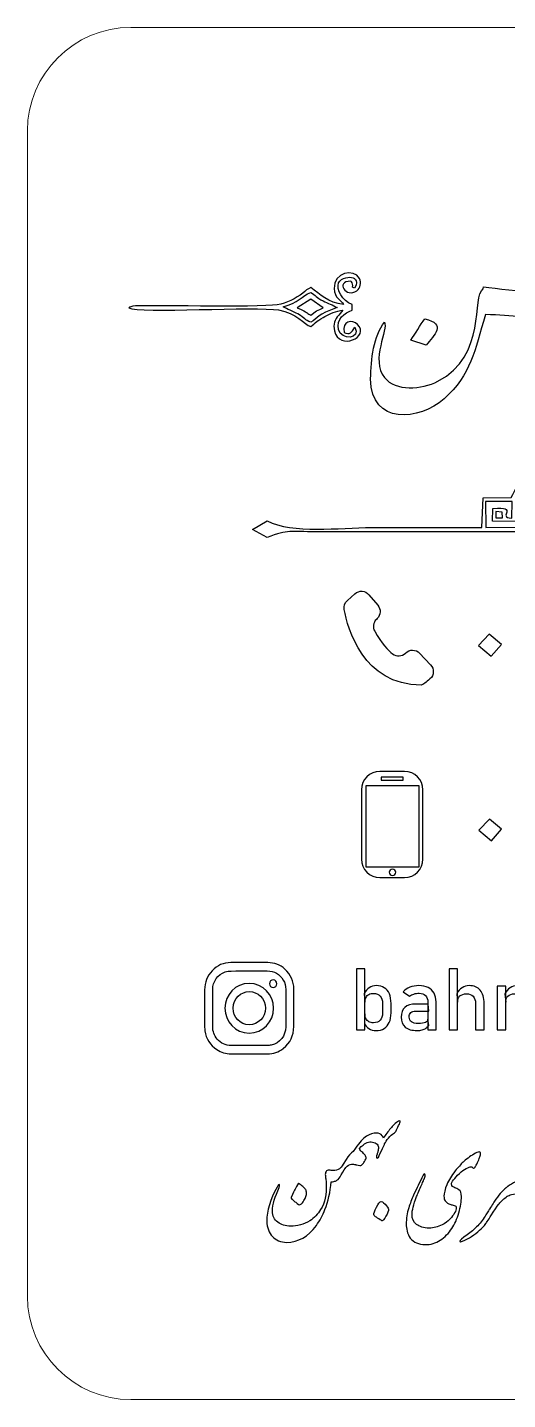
# Model space of a CAD drawing. Header units: millimetres. Extents: x -324 to 397, y -93 to 254.
# Drawn here: x 293.97 to 307.9, y 44.48 to 84.28 of the extents above; entities that cross this region are included whole.
import ezdxf

# ---------------------------------------------------------------- set-up
doc = ezdxf.new("R2010")
doc.units = ezdxf.units.MM
doc.header["$MEASUREMENT"] = 0
doc.layers.add('Layer 1', color=7, linetype='Continuous')

msp = doc.modelspace()

# ---------------------------------------------------------------- linework, layer by layer
at = {"layer": 'Layer 1', "color": 250, "lineweight": 18}
msp.add_open_spline([(296.9672, 84.2841), (296.9672, 84.2841), (330.7672, 84.2841), (330.7672, 84.2841), (332.4195, 84.2841), (333.7672, 82.9364), (333.7672, 81.2841), (333.7672, 81.2841), (333.7672, 47.4841), (333.7672, 47.4841), (333.7672, 45.8318), (332.4195, 44.4841), (330.7672, 44.4841), (330.7672, 44.4841), (296.9672, 44.4841), (296.9672, 44.4841), (295.3149, 44.4841), (293.9672, 45.8318), (293.9672, 47.4841), (293.9672, 47.4841), (293.9672, 81.2841), (293.9672, 81.2841), (293.9672, 82.9364), (295.3149, 84.2841), (296.9672, 84.2841)], degree=3, knots=[0, 0, 0, 0, 0.125, 0.125, 0.125, 0.25, 0.25, 0.25, 0.375, 0.375, 0.375, 0.5, 0.5, 0.5, 0.625, 0.625, 0.625, 0.75, 0.75, 0.75, 0.875, 0.875, 0.875, 1, 1, 1, 1], dxfattribs=at)
at = {"layer": 'Layer 1', "color": 250}
for points, knots in [([(308.644, 76.6163), (308.3002, 76.6163), (307.5763, 76.7157), (307.1975, 76.7572), (307.1975, 76.7572), (307.1914, 76.704), (307.1914, 76.704), (306.8535, 76.502), (307.3132, 74.7629), (305.876, 74.0207), (305.401, 73.7754), (304.652, 73.7296), (304.3248, 74.1284), (303.9098, 74.6344), (304.4522, 75.5448), (304.3243, 75.7316), (304.0205, 75.337), (303.9252, 74.6646), (303.9252, 74.0889), (303.9252, 72.7343), (305.3491, 72.8802), (306.058, 73.5128), (306.8476, 74.2172), (306.9323, 74.8937), (307.2574, 75.9528), (308.0558, 75.9617), (308.529, 75.7742), (309.4487, 75.9234), (310.7071, 76.1274), (311.8474, 76.6148), (312.8538, 77.3182), (313.1431, 77.5204), (313.2379, 77.6552), (313.4784, 77.8939), (313.8663, 78.279), (314.0051, 77.9691), (314.3637, 77.9758), (315.0641, 78.6086), (314.4401, 78.5309), (314.4066, 78.9287), (314.4664, 79.3041), (315.7319, 79.379), (315.8002, 79.3619), (315.8921, 79.4058), (315.9376, 79.441), (315.9933, 79.616), (316.0159, 79.7376), (316.0193, 79.8354), (315.9362, 79.9523), (315.8343, 80.0208), (315.445, 80.1076), (315.3013, 80.1418), (315.4232, 80.6064), (316.3331, 80.5718), (316.3281, 81.2121), (315.8094, 81.1295), (314.9161, 80.1635), (314.7267, 79.7666), (314.5873, 79.4745), (314.748, 79.5044), (314.4621, 79.2689), (314.2729, 79.1131), (314.2375, 79.0472), (314.1279, 78.8426), (314.0313, 78.6624), (313.418, 78.2713), (313.263, 78.1466), (312.0851, 77.1995), (310.452, 76.6163), (308.644, 76.6163)], [0, 0, 0, 0, 0.0434783, 0.0434783, 0.0434783, 0.0869565, 0.0869565, 0.0869565, 0.1304348, 0.1304348, 0.1304348, 0.173913, 0.173913, 0.173913, 0.2173913, 0.2173913, 0.2173913, 0.2608696, 0.2608696, 0.2608696, 0.3043478, 0.3043478, 0.3043478, 0.3478261, 0.3478261, 0.3478261, 0.3913043, 0.3913043, 0.3913043, 0.4347826, 0.4347826, 0.4347826, 0.4782609, 0.4782609, 0.4782609, 0.5217391, 0.5217391, 0.5217391, 0.5652174, 0.5652174, 0.5652174, 0.6086957, 0.6086957, 0.6086957, 0.6521739, 0.6521739, 0.6521739, 0.6956522, 0.6956522, 0.6956522, 0.7391304, 0.7391304, 0.7391304, 0.7826087, 0.7826087, 0.7826087, 0.826087, 0.826087, 0.826087, 0.8695652, 0.8695652, 0.8695652, 0.9130435, 0.9130435, 0.9130435, 0.9565217, 0.9565217, 0.9565217, 1, 1, 1, 1]), ([(303.4869, 76.9633), (303.4657, 76.9913), (303.4434, 77.0093), (303.4163, 77.0173), (303.3192, 77.0612), (303.0837, 77.0338), (302.9938, 76.8755), (302.9231, 76.6799), (303.1094, 76.3453), (303.3841, 76.2506), (303.3841, 76.2506), (303.3853, 76.0871), (303.3853, 76.0871), (303.1711, 75.9932), (302.9168, 75.8399), (302.9919, 75.5194), (303.0676, 75.1968), (303.6594, 75.2359), (303.466, 75.593), (303.466, 75.593), (303.4157, 75.5163), (303.4157, 75.5163), (303.3897, 75.4755), (303.3786, 75.4453), (303.339, 75.427), (303.2983, 75.391), (303.2315, 75.4017), (303.1529, 75.4323), (303.0832, 75.7786), (303.3938, 75.8231), (303.5456, 75.6711), (303.9194, 75.297), (303.0082, 74.9006), (302.8749, 75.4834), (302.8317, 75.6723), (302.8847, 75.8061), (302.9975, 75.9394), (302.9975, 75.9394), (303.1148, 76.0839), (303.1148, 76.0839), (302.936, 76.0628), (302.7329, 75.9812), (302.5958, 75.9008), (302.5374, 75.8665), (302.4286, 75.7977), (302.3759, 75.7614), (302.2753, 75.6923), (302.2759, 75.6623), (302.1861, 75.605), (301.9962, 75.6771), (301.7768, 75.9985), (301.25, 76.0901), (300.6349, 76.1972), (297.1833, 75.9874), (296.9056, 76.1505), (296.9402, 76.1769), (296.9855, 76.1851), (297.0275, 76.2005), (297.2382, 76.2411), (300.6477, 76.1525), (301.2155, 76.2389), (301.4873, 76.2803), (301.7551, 76.4237), (301.957, 76.5801), (302.0481, 76.6506), (302.0805, 76.6981), (302.1861, 76.7383), (302.4593, 76.5377), (302.6989, 76.3038), (303.1368, 76.2438), (303.0605, 76.4032), (302.8825, 76.4094), (302.866, 76.7127), (302.8409, 77.1747), (303.4439, 77.3088), (303.5994, 77.0014), (303.6607, 76.8803), (303.6275, 76.7265), (303.5254, 76.648), (303.2246, 76.4169), (302.8836, 76.9239), (303.346, 76.9213), (303.3788, 76.9162), (303.4053, 76.8431), (303.4048, 76.7985), (303.4074, 76.7342), (303.3755, 76.7546), (303.4568, 76.7255), (303.544, 76.8503), (303.5089, 76.9404), (303.4869, 76.9633)], [0, 0, 0, 0, 0.0333333, 0.0333333, 0.0333333, 0.0666667, 0.0666667, 0.0666667, 0.1, 0.1, 0.1, 0.1333333, 0.1333333, 0.1333333, 0.1666667, 0.1666667, 0.1666667, 0.2, 0.2, 0.2, 0.2333333, 0.2333333, 0.2333333, 0.2666667, 0.2666667, 0.2666667, 0.3, 0.3, 0.3, 0.3333333, 0.3333333, 0.3333333, 0.3666667, 0.3666667, 0.3666667, 0.4, 0.4, 0.4, 0.4333333, 0.4333333, 0.4333333, 0.4666667, 0.4666667, 0.4666667, 0.5, 0.5, 0.5, 0.5333333, 0.5333333, 0.5333333, 0.5666667, 0.5666667, 0.5666667, 0.6, 0.6, 0.6, 0.6333333, 0.6333333, 0.6333333, 0.6666667, 0.6666667, 0.6666667, 0.7, 0.7, 0.7, 0.7333333, 0.7333333, 0.7333333, 0.7666667, 0.7666667, 0.7666667, 0.8, 0.8, 0.8, 0.8333333, 0.8333333, 0.8333333, 0.8666667, 0.8666667, 0.8666667, 0.9, 0.9, 0.9, 0.9333333, 0.9333333, 0.9333333, 0.9666667, 0.9666667, 0.9666667, 1, 1, 1, 1]), ([(302.9515, 76.1561), (302.8293, 76.2314), (302.6789, 76.2847), (302.5446, 76.3493), (302.345, 76.4456), (302.3381, 76.5236), (302.1861, 76.5987), (301.9256, 76.5024), (301.8268, 76.2903), (301.3844, 76.1821), (301.4945, 76.1192), (301.6899, 76.0428), (301.8136, 75.9742), (302.0347, 75.8516), (302.007, 75.7956), (302.1861, 75.7357), (302.3981, 75.8489), (302.3738, 75.9584), (302.9515, 76.1561)], [0, 0, 0, 0, 0.1666667, 0.1666667, 0.1666667, 0.3333333, 0.3333333, 0.3333333, 0.5, 0.5, 0.5, 0.6666667, 0.6666667, 0.6666667, 0.8333333, 0.8333333, 0.8333333, 1, 1, 1, 1]), ([(302.5485, 76.1505), (302.4662, 76.1117), (302.4248, 76.1036), (302.3561, 76.0606), (302.3561, 76.0606), (302.1861, 75.9372), (302.1861, 75.9372), (302.0045, 76.0299), (302.1657, 75.9875), (301.7913, 76.1505), (301.7913, 76.1505), (302.1861, 76.3986), (302.1861, 76.3986), (302.1861, 76.3986), (302.5485, 76.1505), (302.5485, 76.1505)], [0, 0, 0, 0, 0.2, 0.2, 0.2, 0.4, 0.4, 0.4, 0.6, 0.6, 0.6, 0.8, 0.8, 0.8, 1, 1, 1, 1]), ([(305.0914, 75.215), (305.0914, 75.215), (305.5403, 75.0676), (305.5403, 75.0676), (305.7556, 75.3617), (306.1529, 75.6781), (305.4929, 75.8344), (305.367, 75.6589), (305.222, 75.394), (305.0914, 75.215)], [0, 0, 0, 0, 0.3333333, 0.3333333, 0.3333333, 0.6666667, 0.6666667, 0.6666667, 1, 1, 1, 1]), ([(307.9981, 70.6517), (307.9981, 70.6517), (307.1859, 70.6423), (307.1859, 70.6423), (307.1859, 70.6423), (307.1539, 69.777), (307.1539, 69.777), (306.0875, 69.777), (305.0228, 69.7768), (303.9583, 69.7768), (303.0144, 69.7768), (301.6553, 69.5855), (300.9185, 69.971), (300.9185, 69.971), (300.497, 69.7233), (300.497, 69.7233), (300.497, 69.7233), (300.9203, 69.4888), (300.9203, 69.4888), (301.5473, 69.7224), (301.5691, 69.6553), (302.3584, 69.6556), (302.3584, 69.6556), (323.6771, 69.6556), (323.6771, 69.6556), (324.6625, 69.6554), (325.9704, 69.8343), (326.7969, 69.4842), (326.7969, 69.4842), (327.2374, 69.7231), (327.2374, 69.7231), (327.2374, 69.7231), (326.7927, 69.9665), (326.7927, 69.9665), (326.2189, 69.676), (326.1405, 69.7769), (325.357, 69.7768), (323.9477, 69.7767), (321.6695, 69.7166), (320.4482, 69.7869), (320.4482, 69.7869), (320.4409, 70.6331), (320.4409, 70.6331), (320.4409, 70.6331), (319.5974, 70.6514), (319.5974, 70.6514), (319.4618, 70.8404), (319.4817, 71.2696), (318.9708, 71.078), (318.4037, 70.8653), (319.454, 70.7784), (318.8176, 70.5476), (318.0541, 70.2708), (316.6947, 71.3389), (315.4905, 71.4946), (315.0794, 71.5478), (314.84, 71.4633), (314.4923, 71.4916), (314.0655, 71.5264), (313.9533, 71.8065), (313.7996, 71.8019), (313.7109, 71.7992), (313.478, 71.5399), (313.0466, 71.4851), (312.1546, 71.3718), (312.6217, 71.849), (310.4983, 70.9484), (310.1046, 70.7814), (309.2545, 70.3683), (308.7773, 70.5551), (308.1859, 70.7866), (309.2205, 70.885), (308.6281, 71.0809), (308.1455, 71.2404), (308.165, 70.8667), (307.9981, 70.6517)], [0, 0, 0, 0, 0.04, 0.04, 0.04, 0.08, 0.08, 0.08, 0.12, 0.12, 0.12, 0.16, 0.16, 0.16, 0.2, 0.2, 0.2, 0.24, 0.24, 0.24, 0.28, 0.28, 0.28, 0.32, 0.32, 0.32, 0.36, 0.36, 0.36, 0.4, 0.4, 0.4, 0.44, 0.44, 0.44, 0.48, 0.48, 0.48, 0.52, 0.52, 0.52, 0.56, 0.56, 0.56, 0.6, 0.6, 0.6, 0.64, 0.64, 0.64, 0.68, 0.68, 0.68, 0.72, 0.72, 0.72, 0.76, 0.76, 0.76, 0.8, 0.8, 0.8, 0.84, 0.84, 0.84, 0.88, 0.88, 0.88, 0.92, 0.92, 0.92, 0.96, 0.96, 0.96, 1, 1, 1, 1]), ([(307.4602, 69.963), (307.4602, 69.963), (320.1484, 69.9525), (320.1484, 69.9525), (320.1484, 69.9525), (320.15, 70.3275), (320.15, 70.3275), (319.3766, 70.447), (320.0502, 70.0821), (319.5816, 70.0483), (319.5816, 70.0483), (319.546, 70.5415), (319.546, 70.5415), (319.546, 70.5415), (320.3545, 70.5472), (320.3545, 70.5472), (320.3545, 70.5472), (320.35, 69.7926), (320.35, 69.7926), (320.35, 69.7926), (307.2627, 69.7751), (307.2627, 69.7751), (307.2627, 69.7751), (307.2609, 70.5332), (307.2609, 70.5332), (307.2609, 70.5332), (308.0284, 70.5373), (308.0284, 70.5373), (308.0284, 70.5373), (308.0226, 70.05), (308.0226, 70.05), (307.5572, 70.0799), (308.2723, 70.3865), (307.467, 70.3343), (307.467, 70.3343), (307.4602, 69.963), (307.4602, 69.963)], [0, 0, 0, 0, 0.0833333, 0.0833333, 0.0833333, 0.1666667, 0.1666667, 0.1666667, 0.25, 0.25, 0.25, 0.3333333, 0.3333333, 0.3333333, 0.4166667, 0.4166667, 0.4166667, 0.5, 0.5, 0.5, 0.5833333, 0.5833333, 0.5833333, 0.6666667, 0.6666667, 0.6666667, 0.75, 0.75, 0.75, 0.8333333, 0.8333333, 0.8333333, 0.9166667, 0.9166667, 0.9166667, 1, 1, 1, 1]), ([(307.5532, 70.245), (307.5532, 70.245), (307.7447, 70.2246), (307.7447, 70.2246), (307.7447, 70.2246), (307.7459, 70.0587), (307.7459, 70.0587), (307.7459, 70.0587), (307.558, 70.0602), (307.558, 70.0602), (307.558, 70.0602), (307.5532, 70.245), (307.5532, 70.245)], [0, 0, 0, 0, 0.25, 0.25, 0.25, 0.5, 0.5, 0.5, 0.75, 0.75, 0.75, 1, 1, 1, 1]), ([(304.0904, 67.1137), (304.0904, 67.1137), (304.1154, 67.1383), (304.1154, 67.1383), (304.2214, 67.2429), (304.2294, 67.4114), (304.133, 67.525), (304.133, 67.525), (303.877, 67.8289), (303.877, 67.8289), (303.7737, 67.9511), (303.5905, 67.9645), (303.4707, 67.8591), (303.4707, 67.8591), (303.2503, 67.6649), (303.2503, 67.6649), (303.1746, 67.5982), (303.1401, 67.4971), (303.1588, 67.3976), (303.2584, 66.8635), (303.7038, 65.2074), (305.3965, 65.2074), (305.4346, 65.2074), (305.5438, 65.2957), (305.6467, 65.3872), (305.7673, 65.4949), (305.7753, 65.6804), (305.6641, 65.7972), (305.6641, 65.7972), (305.3451, 66.1326), (305.3451, 66.1326), (305.2349, 66.2486), (305.0504, 66.251), (304.9371, 66.1376), (304.8361, 66.0365), (304.6768, 66.025), (304.5631, 66.1115), (304.4263, 66.2155), (304.2403, 66.4095), (304.0416, 66.7702), (303.9797, 66.8825), (303.9991, 67.0239), (304.0904, 67.1137)], [0, 0, 0, 0, 0.0714286, 0.0714286, 0.0714286, 0.1428571, 0.1428571, 0.1428571, 0.2142857, 0.2142857, 0.2142857, 0.2857143, 0.2857143, 0.2857143, 0.3571429, 0.3571429, 0.3571429, 0.4285714, 0.4285714, 0.4285714, 0.5, 0.5, 0.5, 0.5714286, 0.5714286, 0.5714286, 0.6428571, 0.6428571, 0.6428571, 0.7142857, 0.7142857, 0.7142857, 0.7857143, 0.7857143, 0.7857143, 0.8571429, 0.8571429, 0.8571429, 0.9285714, 0.9285714, 0.9285714, 1, 1, 1, 1]), ([(307.7186, 66.386), (307.7186, 66.386), (307.4224, 66.0458), (307.4224, 66.0458), (307.4224, 66.0458), (307.0569, 66.3545), (307.0569, 66.3545), (307.0569, 66.3545), (307.3657, 66.6822), (307.3657, 66.6822), (307.3657, 66.6822), (307.7186, 66.386), (307.7186, 66.386)], [0, 0, 0, 0, 0.25, 0.25, 0.25, 0.5, 0.5, 0.5, 0.75, 0.75, 0.75, 1, 1, 1, 1]), ([(304.9101, 59.6272), (304.9101, 59.6272), (304.1907, 59.6272), (304.1907, 59.6272), (303.8968, 59.6272), (303.6585, 59.8657), (303.6585, 60.1595), (303.6585, 60.1595), (303.6585, 62.1721), (303.6585, 62.1721), (303.6585, 62.4664), (303.8968, 62.7045), (304.1907, 62.7045), (304.1907, 62.7045), (304.9101, 62.7045), (304.9101, 62.7045), (305.2041, 62.7045), (305.4424, 62.4664), (305.4424, 62.1721), (305.4424, 62.1721), (305.4424, 60.1595), (305.4424, 60.1595), (305.4424, 59.8657), (305.2041, 59.6272), (304.9101, 59.6272)], [0, 0, 0, 0, 0.125, 0.125, 0.125, 0.25, 0.25, 0.25, 0.375, 0.375, 0.375, 0.5, 0.5, 0.5, 0.625, 0.625, 0.625, 0.75, 0.75, 0.75, 0.875, 0.875, 0.875, 1, 1, 1, 1]), ([(304.8674, 62.4517), (304.8674, 62.4517), (304.2333, 62.4517), (304.2333, 62.4517), (304.2333, 62.4517), (304.2333, 62.5372), (304.2333, 62.5372), (304.2333, 62.5372), (304.8674, 62.5372), (304.8674, 62.5372), (304.8674, 62.5372), (304.8674, 62.4517), (304.8674, 62.4517)], [0, 0, 0, 0, 0.25, 0.25, 0.25, 0.5, 0.5, 0.5, 0.75, 0.75, 0.75, 1, 1, 1, 1]), ([(305.3344, 59.9367), (305.3344, 59.9367), (303.7854, 59.9367), (303.7854, 59.9367), (303.7854, 59.9367), (303.7854, 62.2859), (303.7854, 62.2859), (303.7854, 62.2859), (305.3344, 62.2859), (305.3344, 62.2859), (305.3344, 62.2859), (305.3344, 59.9367), (305.3344, 59.9367)], [0, 0, 0, 0, 0.25, 0.25, 0.25, 0.5, 0.5, 0.5, 0.75, 0.75, 0.75, 1, 1, 1, 1]), ([(307.7246, 61.0272), (307.7246, 61.0272), (307.4284, 60.687), (307.4284, 60.687), (307.4284, 60.687), (307.0629, 60.9957), (307.0629, 60.9957), (307.0629, 60.9957), (307.3717, 61.3234), (307.3717, 61.3234), (307.3717, 61.3234), (307.7246, 61.0272), (307.7246, 61.0272)], [0, 0, 0, 0, 0.25, 0.25, 0.25, 0.5, 0.5, 0.5, 0.75, 0.75, 0.75, 1, 1, 1, 1]), ([(304.6529, 59.778), (304.6529, 59.7264), (304.6112, 59.6849), (304.56, 59.6849), (304.5085, 59.6849), (304.4667, 59.7264), (304.4667, 59.778), (304.4667, 59.8293), (304.5085, 59.8708), (304.56, 59.8708), (304.6112, 59.8708), (304.6529, 59.8293), (304.6529, 59.778)], [0, 0, 0, 0, 0.25, 0.25, 0.25, 0.5, 0.5, 0.5, 0.75, 0.75, 0.75, 1, 1, 1, 1]), ([(301.6967, 55.8345), (301.6967, 55.6569), (301.6977, 55.4791), (301.6964, 55.3015), (301.6947, 55.0421), (301.5936, 54.8322), (301.3889, 54.6692), (301.2531, 54.5613), (301.1005, 54.5134), (300.9309, 54.5126), (300.5793, 54.5116), (300.2275, 54.5126), (299.8756, 54.5121), (299.7247, 54.5121), (299.5829, 54.5481), (299.4597, 54.6347), (299.2705, 54.7674), (299.1489, 54.9464), (299.1166, 55.1793), (299.111, 55.2205), (299.1088, 55.2622), (299.1088, 55.3035), (299.1081, 55.659), (299.1085, 56.0141), (299.1083, 56.3695), (299.1081, 56.5835), (299.1805, 56.7676), (299.3277, 56.9243), (299.4743, 57.0807), (299.6556, 57.1559), (299.8667, 57.1573), (300.2246, 57.16), (300.5826, 57.1587), (300.9404, 57.1576), (301.129, 57.157), (301.2977, 57.0953), (301.4358, 56.9673), (301.6023, 56.8124), (301.6949, 56.6201), (301.6964, 56.3892), (301.6977, 56.2045), (301.6967, 56.0195), (301.6967, 55.8345)], [0, 0, 0, 0, 0.0714286, 0.0714286, 0.0714286, 0.1428571, 0.1428571, 0.1428571, 0.2142857, 0.2142857, 0.2142857, 0.2857143, 0.2857143, 0.2857143, 0.3571429, 0.3571429, 0.3571429, 0.4285714, 0.4285714, 0.4285714, 0.5, 0.5, 0.5, 0.5714286, 0.5714286, 0.5714286, 0.6428571, 0.6428571, 0.6428571, 0.7142857, 0.7142857, 0.7142857, 0.7857143, 0.7857143, 0.7857143, 0.8571429, 0.8571429, 0.8571429, 0.9285714, 0.9285714, 0.9285714, 1, 1, 1, 1]), ([(299.3435, 55.8349), (299.3435, 55.6574), (299.3439, 55.4797), (299.3431, 55.302), (299.3427, 55.1657), (299.3858, 55.0436), (299.4715, 54.9397), (299.577, 54.8122), (299.7186, 54.7552), (299.8828, 54.755), (300.2296, 54.7542), (300.5765, 54.7542), (300.9233, 54.7552), (300.9624, 54.7554), (301.0017, 54.7596), (301.0401, 54.7668), (301.2948, 54.8164), (301.4594, 55.0394), (301.4609, 55.2922), (301.4634, 55.6547), (301.462, 56.0172), (301.4613, 56.3799), (301.4612, 56.4757), (301.4387, 56.5678), (301.3906, 56.6501), (301.2874, 56.8264), (301.1287, 56.9139), (300.9258, 56.9151), (300.5765, 56.9172), (300.2272, 56.917), (299.8779, 56.9144), (299.8202, 56.9142), (299.7601, 56.9045), (299.7051, 56.8868), (299.4812, 56.8142), (299.3449, 56.6172), (299.3436, 56.3714), (299.3427, 56.1927), (299.3435, 56.0137), (299.3435, 55.8349)], [0, 0, 0, 0, 0.0769231, 0.0769231, 0.0769231, 0.1538462, 0.1538462, 0.1538462, 0.2307692, 0.2307692, 0.2307692, 0.3076923, 0.3076923, 0.3076923, 0.3846154, 0.3846154, 0.3846154, 0.4615385, 0.4615385, 0.4615385, 0.5384615, 0.5384615, 0.5384615, 0.6153846, 0.6153846, 0.6153846, 0.6923077, 0.6923077, 0.6923077, 0.7692308, 0.7692308, 0.7692308, 0.8461538, 0.8461538, 0.8461538, 0.9230769, 0.9230769, 0.9230769, 1, 1, 1, 1]), ([(303.5125, 56.9791), (303.5125, 56.9791), (303.761, 56.9791), (303.761, 56.9791), (303.761, 56.9791), (303.761, 55.2062), (303.761, 55.2062), (303.761, 55.2062), (303.5125, 55.2062), (303.5125, 55.2062), (303.5125, 55.2062), (303.5125, 56.9791), (303.5125, 56.9791)], [0, 0, 0, 0, 0.25, 0.25, 0.25, 0.5, 0.5, 0.5, 0.75, 0.75, 0.75, 1, 1, 1, 1]), ([(306.1998, 56.9791), (306.1998, 56.9791), (306.4483, 56.9791), (306.4483, 56.9791), (306.4483, 56.9791), (306.4483, 55.2062), (306.4483, 55.2062), (306.4483, 55.2062), (306.1998, 55.2062), (306.1998, 55.2062), (306.1998, 55.2062), (306.1998, 56.9791), (306.1998, 56.9791)], [0, 0, 0, 0, 0.25, 0.25, 0.25, 0.5, 0.5, 0.5, 0.75, 0.75, 0.75, 1, 1, 1, 1]), ([(301.1083, 55.8337), (301.1083, 55.4469), (300.7972, 55.1129), (300.4, 55.1143), (300.0044, 55.1158), (299.6942, 55.4509), (299.6967, 55.8391), (299.6992, 56.2286), (300.0021, 56.5557), (300.4033, 56.5555), (300.8051, 56.5551), (301.1087, 56.2253), (301.1083, 55.8337)], [0, 0, 0, 0, 0.25, 0.25, 0.25, 0.5, 0.5, 0.5, 0.75, 0.75, 0.75, 1, 1, 1, 1]), ([(300.991, 56.5451), (300.994, 56.6066), (301.0348, 56.6597), (301.0992, 56.6587), (301.1616, 56.6579), (301.2023, 56.6044), (301.2036, 56.5451), (301.205, 56.4853), (301.1572, 56.438), (301.0975, 56.438), (301.0376, 56.438), (300.9909, 56.4849), (300.991, 56.5451)], [0, 0, 0, 0, 0.25, 0.25, 0.25, 0.5, 0.5, 0.5, 0.75, 0.75, 0.75, 1, 1, 1, 1]), ([(300.4022, 55.3576), (300.6633, 55.3573), (300.8724, 55.569), (300.873, 55.8345), (300.8738, 56.1187), (300.6405, 56.3181), (300.4048, 56.3196), (300.17, 56.3209), (299.9317, 56.1226), (299.932, 55.8352), (299.9321, 55.5696), (300.1406, 55.3581), (300.4022, 55.3576)], [0, 0, 0, 0, 0.25, 0.25, 0.25, 0.5, 0.5, 0.5, 0.75, 0.75, 0.75, 1, 1, 1, 1]), ([(304.0793, 55.1879), (304.0007, 55.1879), (303.932, 55.2066), (303.8733, 55.2445), (303.8146, 55.2824), (303.7718, 55.336), (303.7439, 55.4051), (303.7439, 55.4051), (303.761, 55.6694), (303.761, 55.6694), (303.761, 55.6149), (303.7709, 55.5687), (303.7905, 55.5304), (303.8101, 55.4925), (303.8379, 55.463), (303.875, 55.4426), (303.912, 55.4226), (303.957, 55.4122), (304.0098, 55.4122), (304.0918, 55.4122), (304.1555, 55.4372), (304.2009, 55.4871), (304.2458, 55.5371), (304.2683, 55.6078), (304.2683, 55.699), (304.2683, 55.699), (304.2683, 55.9732), (304.2683, 55.9732), (304.2683, 56.0656), (304.2458, 56.1376), (304.2009, 56.1888), (304.1555, 56.24), (304.0918, 56.2658), (304.0098, 56.2658), (303.957, 56.2658), (303.912, 56.2558), (303.875, 56.2367), (303.8379, 56.2171), (303.8101, 56.1884), (303.7905, 56.1505), (303.7709, 56.1126), (303.761, 56.0673), (303.761, 56.0144), (303.761, 56.0144), (303.7356, 56.2583), (303.7356, 56.2583), (303.7739, 56.3324), (303.8238, 56.3894), (303.8854, 56.4298), (303.9474, 56.4701), (304.0161, 56.4901), (304.0914, 56.4901), (304.1809, 56.4901), (304.2575, 56.4701), (304.3216, 56.4298), (304.3852, 56.3894), (304.4339, 56.3307), (304.4672, 56.2537), (304.5005, 56.1763), (304.5172, 56.0831), (304.5172, 55.9745), (304.5172, 55.9745), (304.5172, 55.699), (304.5172, 55.699), (304.5172, 55.5916), (304.5001, 55.4996), (304.466, 55.423), (304.4318, 55.3469), (304.3819, 55.2886), (304.3157, 55.2482), (304.25, 55.2079), (304.1713, 55.1879), (304.0793, 55.1879)], [0, 0, 0, 0, 0.0416667, 0.0416667, 0.0416667, 0.0833333, 0.0833333, 0.0833333, 0.125, 0.125, 0.125, 0.1666667, 0.1666667, 0.1666667, 0.2083333, 0.2083333, 0.2083333, 0.25, 0.25, 0.25, 0.2916667, 0.2916667, 0.2916667, 0.3333333, 0.3333333, 0.3333333, 0.375, 0.375, 0.375, 0.4166667, 0.4166667, 0.4166667, 0.4583333, 0.4583333, 0.4583333, 0.5, 0.5, 0.5, 0.5416667, 0.5416667, 0.5416667, 0.5833333, 0.5833333, 0.5833333, 0.625, 0.625, 0.625, 0.6666667, 0.6666667, 0.6666667, 0.7083333, 0.7083333, 0.7083333, 0.75, 0.75, 0.75, 0.7916667, 0.7916667, 0.7916667, 0.8333333, 0.8333333, 0.8333333, 0.875, 0.875, 0.875, 0.9166667, 0.9166667, 0.9166667, 0.9583333, 0.9583333, 0.9583333, 1, 1, 1, 1]), ([(305.5855, 56.0086), (305.5855, 56.0914), (305.563, 56.1559), (305.5189, 56.2017), (305.4744, 56.2475), (305.4119, 56.2708), (305.3304, 56.2708), (305.28, 56.2708), (305.2305, 56.2629), (305.1822, 56.2475), (305.1339, 56.2321), (305.0911, 56.2105), (305.0536, 56.183), (305.0536, 56.183), (304.8721, 56.3074), (304.8721, 56.3074), (304.92, 56.3649), (304.9833, 56.4098), (305.0615, 56.4418), (305.1402, 56.4739), (305.2271, 56.4901), (305.3233, 56.4901), (305.4282, 56.4901), (305.5176, 56.4718), (305.5926, 56.4348), (305.6675, 56.3977), (305.7245, 56.344), (305.7632, 56.2737), (305.8023, 56.2034), (305.8219, 56.1185), (305.8219, 56.0194), (305.8219, 56.0194), (305.8219, 55.2062), (305.8219, 55.2062), (305.8219, 55.2062), (305.5855, 55.2062), (305.5855, 55.2062), (305.5855, 55.2062), (305.5855, 56.0086), (305.5855, 56.0086)], [0, 0, 0, 0, 0.0769231, 0.0769231, 0.0769231, 0.1538462, 0.1538462, 0.1538462, 0.2307692, 0.2307692, 0.2307692, 0.3076923, 0.3076923, 0.3076923, 0.3846154, 0.3846154, 0.3846154, 0.4615385, 0.4615385, 0.4615385, 0.5384615, 0.5384615, 0.5384615, 0.6153846, 0.6153846, 0.6153846, 0.6923077, 0.6923077, 0.6923077, 0.7692308, 0.7692308, 0.7692308, 0.8461538, 0.8461538, 0.8461538, 0.9230769, 0.9230769, 0.9230769, 1, 1, 1, 1]), ([(306.9676, 55.9732), (306.9676, 56.0627), (306.9448, 56.1318), (306.8981, 56.1805), (306.8519, 56.2292), (306.787, 56.2537), (306.7034, 56.2537), (306.6218, 56.2537), (306.5594, 56.2325), (306.5148, 56.1901), (306.4707, 56.148), (306.4483, 56.0881), (306.4483, 56.0111), (306.4483, 56.0111), (306.4229, 56.255), (306.4229, 56.255), (306.462, 56.3295), (306.5128, 56.3873), (306.576, 56.4285), (306.6389, 56.4697), (306.7084, 56.4901), (306.7849, 56.4901), (306.9223, 56.4901), (307.0284, 56.4452), (307.1037, 56.3553), (307.1791, 56.2654), (307.2165, 56.1385), (307.2165, 55.9745), (307.2165, 55.9745), (307.2165, 55.2062), (307.2165, 55.2062), (307.2165, 55.2062), (306.9676, 55.2062), (306.9676, 55.2062), (306.9676, 55.2062), (306.9676, 55.9732), (306.9676, 55.9732)], [0, 0, 0, 0, 0.0833333, 0.0833333, 0.0833333, 0.1666667, 0.1666667, 0.1666667, 0.25, 0.25, 0.25, 0.3333333, 0.3333333, 0.3333333, 0.4166667, 0.4166667, 0.4166667, 0.5, 0.5, 0.5, 0.5833333, 0.5833333, 0.5833333, 0.6666667, 0.6666667, 0.6666667, 0.75, 0.75, 0.75, 0.8333333, 0.8333333, 0.8333333, 0.9166667, 0.9166667, 0.9166667, 1, 1, 1, 1]), ([(307.5948, 56.4718), (307.5948, 56.4718), (307.8433, 56.4718), (307.8433, 56.4718), (307.8433, 56.4718), (307.8433, 55.2062), (307.8433, 55.2062), (307.8433, 55.2062), (307.5948, 55.2062), (307.5948, 55.2062), (307.5948, 55.2062), (307.5948, 56.4718), (307.5948, 56.4718)], [0, 0, 0, 0, 0.25, 0.25, 0.25, 0.5, 0.5, 0.5, 0.75, 0.75, 0.75, 1, 1, 1, 1]), ([(308.3506, 55.9732), (308.3506, 56.0627), (308.3285, 56.1318), (308.2848, 56.1805), (308.2407, 56.2292), (308.1787, 56.2537), (308.0984, 56.2537), (308.0168, 56.2537), (307.9544, 56.2321), (307.9098, 56.1888), (307.8657, 56.1459), (307.8433, 56.0852), (307.8433, 56.0074), (307.8433, 56.0074), (307.8179, 56.2512), (307.8179, 56.2512), (307.857, 56.3274), (307.9078, 56.3865), (307.971, 56.4281), (308.0339, 56.4693), (308.1034, 56.4901), (308.1799, 56.4901), (308.2686, 56.4901), (308.3443, 56.4701), (308.4068, 56.4298), (308.4692, 56.3894), (308.5171, 56.3307), (308.5499, 56.2537), (308.5828, 56.1763), (308.5995, 56.0831), (308.5995, 55.9745), (308.5995, 55.9745), (308.5995, 55.2062), (308.5995, 55.2062), (308.5995, 55.2062), (308.3506, 55.2062), (308.3506, 55.2062), (308.3506, 55.2062), (308.3506, 55.9732), (308.3506, 55.9732)], [0, 0, 0, 0, 0.0769231, 0.0769231, 0.0769231, 0.1538462, 0.1538462, 0.1538462, 0.2307692, 0.2307692, 0.2307692, 0.3076923, 0.3076923, 0.3076923, 0.3846154, 0.3846154, 0.3846154, 0.4615385, 0.4615385, 0.4615385, 0.5384615, 0.5384615, 0.5384615, 0.6153846, 0.6153846, 0.6153846, 0.6923077, 0.6923077, 0.6923077, 0.7692308, 0.7692308, 0.7692308, 0.8461538, 0.8461538, 0.8461538, 0.9230769, 0.9230769, 0.9230769, 1, 1, 1, 1]), ([(305.2754, 55.1879), (305.1194, 55.1879), (305.0028, 55.2204), (304.9258, 55.2849), (304.8484, 55.3494), (304.8097, 55.4476), (304.8097, 55.5791), (304.8097, 55.7044), (304.8451, 55.7984), (304.9158, 55.8609), (304.9866, 55.9237), (305.0935, 55.9549), (305.2367, 55.9549), (305.2367, 55.9549), (305.5963, 55.9549), (305.5963, 55.9549), (305.5963, 55.9549), (305.6134, 55.7547), (305.6134, 55.7547), (305.6134, 55.7547), (305.238, 55.7547), (305.238, 55.7547), (305.1726, 55.7547), (305.1243, 55.7406), (305.0919, 55.7114), (305.0598, 55.6827), (305.044, 55.6386), (305.044, 55.5791), (305.044, 55.515), (305.0652, 55.4676), (305.1081, 55.4368), (305.1506, 55.4056), (305.2155, 55.3902), (305.3025, 55.3902), (305.3974, 55.3902), (305.4685, 55.4006), (305.5151, 55.421), (305.5618, 55.4409), (305.5855, 55.473), (305.5855, 55.5158), (305.5855, 55.5158), (305.6109, 55.3377), (305.6109, 55.3377), (305.5888, 55.3036), (305.5618, 55.2757), (305.5297, 55.2536), (305.4977, 55.232), (305.4606, 55.2154), (305.4182, 55.2045), (305.3761, 55.1933), (305.3283, 55.1879), (305.2754, 55.1879)], [0, 0, 0, 0, 0.0588235, 0.0588235, 0.0588235, 0.1176471, 0.1176471, 0.1176471, 0.1764706, 0.1764706, 0.1764706, 0.2352941, 0.2352941, 0.2352941, 0.2941176, 0.2941176, 0.2941176, 0.3529412, 0.3529412, 0.3529412, 0.4117647, 0.4117647, 0.4117647, 0.4705882, 0.4705882, 0.4705882, 0.5294118, 0.5294118, 0.5294118, 0.5882353, 0.5882353, 0.5882353, 0.6470588, 0.6470588, 0.6470588, 0.7058824, 0.7058824, 0.7058824, 0.7647059, 0.7647059, 0.7647059, 0.8235294, 0.8235294, 0.8235294, 0.8823529, 0.8823529, 0.8823529, 0.9411765, 0.9411765, 0.9411765, 1, 1, 1, 1]), ([(302.7821, 50.7992), (302.7536, 50.5017), (302.693, 50.2343), (302.6003, 49.997), (302.5352, 49.8314), (302.4521, 49.6764), (302.35, 49.532), (302.111, 49.2083), (301.8237, 49.045), (301.4887, 49.042), (301.314, 49.0495), (301.1756, 49.107), (301.0743, 49.2136), (300.9722, 49.321), (300.9185, 49.47), (300.9125, 49.6605), (300.911, 49.9615), (301.01, 50.2889), (301.2089, 50.642), (301.2475, 50.7123), (301.2702, 50.735), (301.2777, 50.7093), (301.2853, 50.6836), (301.2845, 50.6572), (301.2755, 50.6307), (301.1439, 50.3706), (301.0773, 50.146), (301.0743, 49.9569), (301.0811, 49.8095), (301.1333, 49.6991), (301.2301, 49.6257), (301.3269, 49.5531), (301.4516, 49.5153), (301.6036, 49.5138), (301.7957, 49.5138), (301.9802, 49.5652), (302.1571, 49.6673), (302.2887, 49.7558), (302.3946, 49.8654), (302.474, 49.997), (302.595, 50.1815), (302.6494, 50.4356), (302.6358, 50.7592), (302.6343, 50.8023), (302.6298, 50.8447), (302.623, 50.8863), (302.6154, 50.9286), (302.6108, 50.971), (302.6093, 51.0141), (302.6093, 51.0594), (302.6222, 51.0927), (302.6471, 51.1139), (302.672, 51.1342), (302.7013, 51.1418), (302.735, 51.1359), (302.735, 51.1359), (302.7356, 51.1381), (302.7356, 51.1381), (302.7462, 51.1351), (302.7613, 51.132), (302.7825, 51.129), (302.8029, 51.126), (302.8188, 51.1245), (302.8309, 51.1245), (302.9065, 51.1245), (302.9685, 51.1419), (303.0169, 51.1759), (303.0449, 51.1948), (303.0827, 51.2409), (303.1303, 51.315), (303.1303, 51.315), (303.2165, 51.4504), (303.2165, 51.4504), (303.2816, 51.5525), (303.3481, 51.6281), (303.4154, 51.6787), (303.4154, 51.6787), (303.4842, 51.774), (303.4842, 51.774), (303.4842, 51.774), (303.4875, 51.7748), (303.4875, 51.7748), (303.5985, 51.9451), (303.705, 52.0611), (303.8064, 52.1226), (303.9077, 52.1846), (304.0022, 52.2156), (304.0899, 52.2156), (304.1708, 52.2156), (304.2283, 52.1899), (304.2623, 52.1385), (304.2693, 52.1245), (304.2799, 52.1005), (304.2948, 52.0667), (304.3253, 52.1159), (304.358, 52.1638), (304.3931, 52.2103), (304.4695, 52.3117), (304.5383, 52.3933), (304.5988, 52.4538), (304.6548, 52.5067), (304.7001, 52.5423), (304.7342, 52.5604), (304.7637, 52.5748), (304.7803, 52.5733), (304.7826, 52.5559), (304.7871, 52.5393), (304.772, 52.4984), (304.7364, 52.4319), (304.7039, 52.3684), (304.6805, 52.3154), (304.6654, 52.2746), (304.654, 52.2481), (304.6283, 52.2232), (304.5897, 52.2013), (304.5504, 52.1808), (304.5013, 52.137), (304.4438, 52.0704), (304.3945, 52.0078), (304.3569, 51.9521), (304.3316, 51.9036), (304.3289, 51.897), (304.3257, 51.8904), (304.3221, 51.8837), (304.3221, 51.8837), (304.2669, 51.7619), (304.2669, 51.7619), (304.2669, 51.7619), (304.1761, 51.5676), (304.1761, 51.5676), (304.167, 51.5426), (304.158, 51.523), (304.1497, 51.5078), (304.1391, 51.4927), (304.1255, 51.4852), (304.1096, 51.4852), (304.099, 51.4852), (304.0937, 51.4973), (304.0937, 51.5207), (304.0937, 51.5381), (304.099, 51.5638), (304.1096, 51.5978), (304.1186, 51.6288), (304.127, 51.6576), (304.136, 51.684), (304.1451, 51.7128), (304.1497, 51.7513), (304.1497, 51.8005), (304.1497, 51.8496), (304.1277, 51.8874), (304.0854, 51.9132), (304.0423, 51.9396), (303.9954, 51.954), (303.9432, 51.9578), (303.8918, 51.9615), (303.8396, 51.9494), (303.7882, 51.9222), (303.7368, 51.895), (303.6748, 51.8444), (303.6022, 51.771), (303.6029, 51.748), (303.6113, 51.7262), (303.6287, 51.7052), (303.6347, 51.6961), (303.6566, 51.6765), (303.6952, 51.6455), (303.7315, 51.6114), (303.7595, 51.5797), (303.7769, 51.5502), (303.7943, 51.5177), (303.798, 51.4882), (303.7882, 51.461), (303.761, 51.411), (303.7368, 51.3695), (303.7149, 51.3369), (303.6763, 51.2931), (303.643, 51.2704), (303.615, 51.2704), (303.5402, 51.287), (303.4963, 51.2969), (303.4842, 51.2999), (303.4404, 51.3067), (303.4033, 51.3105), (303.3738, 51.3105), (303.3103, 51.3105), (303.2536, 51.2772), (303.2029, 51.2107), (303.1871, 51.1948), (303.144, 51.1237), (303.0744, 50.9982), (303.029, 50.9233), (302.9867, 50.8712), (302.9481, 50.8432), (302.9216, 50.8273), (302.8899, 50.8152), (302.8528, 50.8091), (302.8243, 50.8039), (302.8008, 50.8005), (302.7821, 50.7992)], [0, 0, 0, 0, 0.0151515, 0.0151515, 0.0151515, 0.030303, 0.030303, 0.030303, 0.0454545, 0.0454545, 0.0454545, 0.0606061, 0.0606061, 0.0606061, 0.0757576, 0.0757576, 0.0757576, 0.0909091, 0.0909091, 0.0909091, 0.1060606, 0.1060606, 0.1060606, 0.1212121, 0.1212121, 0.1212121, 0.1363636, 0.1363636, 0.1363636, 0.1515152, 0.1515152, 0.1515152, 0.1666667, 0.1666667, 0.1666667, 0.1818182, 0.1818182, 0.1818182, 0.1969697, 0.1969697, 0.1969697, 0.2121212, 0.2121212, 0.2121212, 0.2272727, 0.2272727, 0.2272727, 0.2424242, 0.2424242, 0.2424242, 0.2575758, 0.2575758, 0.2575758, 0.2727273, 0.2727273, 0.2727273, 0.2878788, 0.2878788, 0.2878788, 0.3030303, 0.3030303, 0.3030303, 0.3181818, 0.3181818, 0.3181818, 0.3333333, 0.3333333, 0.3333333, 0.3484848, 0.3484848, 0.3484848, 0.3636364, 0.3636364, 0.3636364, 0.3787879, 0.3787879, 0.3787879, 0.3939394, 0.3939394, 0.3939394, 0.4090909, 0.4090909, 0.4090909, 0.4242424, 0.4242424, 0.4242424, 0.4393939, 0.4393939, 0.4393939, 0.4545455, 0.4545455, 0.4545455, 0.469697, 0.469697, 0.469697, 0.4848485, 0.4848485, 0.4848485, 0.5, 0.5, 0.5, 0.5151515, 0.5151515, 0.5151515, 0.530303, 0.530303, 0.530303, 0.5454545, 0.5454545, 0.5454545, 0.5606061, 0.5606061, 0.5606061, 0.5757576, 0.5757576, 0.5757576, 0.5909091, 0.5909091, 0.5909091, 0.6060606, 0.6060606, 0.6060606, 0.6212121, 0.6212121, 0.6212121, 0.6363636, 0.6363636, 0.6363636, 0.6515152, 0.6515152, 0.6515152, 0.6666667, 0.6666667, 0.6666667, 0.6818182, 0.6818182, 0.6818182, 0.6969697, 0.6969697, 0.6969697, 0.7121212, 0.7121212, 0.7121212, 0.7272727, 0.7272727, 0.7272727, 0.7424242, 0.7424242, 0.7424242, 0.7575758, 0.7575758, 0.7575758, 0.7727273, 0.7727273, 0.7727273, 0.7878788, 0.7878788, 0.7878788, 0.8030303, 0.8030303, 0.8030303, 0.8181818, 0.8181818, 0.8181818, 0.8333333, 0.8333333, 0.8333333, 0.8484848, 0.8484848, 0.8484848, 0.8636364, 0.8636364, 0.8636364, 0.8787879, 0.8787879, 0.8787879, 0.8939394, 0.8939394, 0.8939394, 0.9090909, 0.9090909, 0.9090909, 0.9242424, 0.9242424, 0.9242424, 0.9393939, 0.9393939, 0.9393939, 0.9545455, 0.9545455, 0.9545455, 0.969697, 0.969697, 0.969697, 0.9848485, 0.9848485, 0.9848485, 1, 1, 1, 1]), ([(307.1131, 51.6099), (307.1078, 51.5729), (307.098, 51.5373), (307.0859, 51.5026), (307.073, 51.4678), (307.0526, 51.4194), (307.0239, 51.3574), (306.9951, 51.2954), (306.9777, 51.2598), (306.9717, 51.2507), (306.9483, 51.2137), (306.9271, 51.1956), (306.9097, 51.1956), (306.8961, 51.2046), (306.8847, 51.2129), (306.8742, 51.2213), (306.8636, 51.2296), (306.8545, 51.2334), (306.8454, 51.2334), (306.8084, 51.2334), (306.76, 51.2182), (306.6995, 51.188), (306.6382, 51.1577), (306.5724, 51.1093), (306.4998, 51.0428), (306.4273, 50.9763), (306.3705, 50.9143), (306.3297, 50.8568), (306.2896, 50.7993), (306.2692, 50.7592), (306.2692, 50.7373), (306.2692, 50.7048), (306.279, 50.6791), (306.3002, 50.6617), (306.3176, 50.6481), (306.3494, 50.633), (306.3955, 50.6156), (306.4409, 50.5974), (306.4719, 50.5831), (306.4862, 50.571), (306.5354, 50.5369), (306.5596, 50.4704), (306.5596, 50.3713), (306.5596, 50.2344), (306.5339, 50.0772), (306.4817, 49.901), (306.4303, 49.724), (306.3622, 49.5713), (306.2783, 49.4412), (306.2352, 49.3807), (306.1853, 49.3203), (306.1278, 49.2598), (306.0703, 49.1985), (306.0083, 49.1471), (305.9418, 49.104), (305.8148, 49.0201), (305.6681, 48.9777), (305.5032, 48.9777), (305.3157, 48.9807), (305.1728, 49.0442), (305.0752, 49.1683), (305.0314, 49.2318), (305.0004, 49.2991), (304.9837, 49.3702), (304.9663, 49.4412), (304.958, 49.5085), (304.958, 49.5721), (304.958, 49.653), (304.9641, 49.7324), (304.9754, 49.8102), (304.9875, 49.8874), (305.0056, 49.9653), (305.0306, 50.0439), (305.0692, 50.1709), (305.1153, 50.2934), (305.1705, 50.4114), (305.2249, 50.5294), (305.2688, 50.6246), (305.3028, 50.6972), (305.3028, 50.6972), (305.4072, 50.9188), (305.4072, 50.9188), (305.4193, 50.9437), (305.4314, 50.9679), (305.445, 50.9921), (305.4579, 51.0156), (305.4699, 51.0269), (305.4805, 51.0269), (305.4949, 51.0269), (305.5032, 51.0156), (305.504, 50.9921), (305.5047, 50.9679), (305.5017, 50.9505), (305.4957, 50.9385), (305.4798, 50.8961), (305.4654, 50.8598), (305.4541, 50.8311), (305.442, 50.8023), (305.4246, 50.7608), (305.4004, 50.7063), (305.3769, 50.6511), (305.3512, 50.5921), (305.324, 50.5286), (305.2968, 50.4651), (305.2741, 50.4129), (305.2567, 50.3713), (305.1697, 50.1414), (305.1259, 49.9683), (305.1259, 49.8533), (305.1259, 49.7324), (305.169, 49.6363), (305.2559, 49.5652), (305.3421, 49.4942), (305.4639, 49.4586), (305.6204, 49.4586), (305.7505, 49.4586), (305.876, 49.4889), (305.9977, 49.5494), (306.0877, 49.5955), (306.1634, 49.6507), (306.2238, 49.7157), (306.2843, 49.7808), (306.3305, 49.842), (306.3622, 49.8987), (306.394, 49.9554), (306.4099, 50.0068), (306.4099, 50.0522), (306.4099, 50.0802), (306.3887, 50.1014), (306.3463, 50.1142), (306.304, 50.1278), (306.2738, 50.1369), (306.2548, 50.1414), (306.2367, 50.1452), (306.2155, 50.1535), (306.1913, 50.1656), (306.146, 50.1876), (306.1112, 50.2156), (306.087, 50.2488), (306.0635, 50.2821), (306.0514, 50.3275), (306.0514, 50.3849), (306.0514, 50.4719), (306.0802, 50.5831), (306.1369, 50.7169), (306.1936, 50.8515), (306.2738, 50.9838), (306.3773, 51.1139), (306.462, 51.2197), (306.5392, 51.3067), (306.608, 51.3725), (306.645, 51.4065), (306.6927, 51.4458), (306.7501, 51.4889), (306.8076, 51.5328), (306.8636, 51.5699), (306.9188, 51.6009), (306.9853, 51.6394), (307.0375, 51.6613), (307.076, 51.6674), (307.0919, 51.6674), (307.1033, 51.6606), (307.1093, 51.6477), (307.1146, 51.6341), (307.1161, 51.622), (307.1131, 51.6099)], [0, 0, 0, 0, 0.0181818, 0.0181818, 0.0181818, 0.0363636, 0.0363636, 0.0363636, 0.0545455, 0.0545455, 0.0545455, 0.0727273, 0.0727273, 0.0727273, 0.0909091, 0.0909091, 0.0909091, 0.1090909, 0.1090909, 0.1090909, 0.1272727, 0.1272727, 0.1272727, 0.1454545, 0.1454545, 0.1454545, 0.1636364, 0.1636364, 0.1636364, 0.1818182, 0.1818182, 0.1818182, 0.2, 0.2, 0.2, 0.2181818, 0.2181818, 0.2181818, 0.2363636, 0.2363636, 0.2363636, 0.2545455, 0.2545455, 0.2545455, 0.2727273, 0.2727273, 0.2727273, 0.2909091, 0.2909091, 0.2909091, 0.3090909, 0.3090909, 0.3090909, 0.3272727, 0.3272727, 0.3272727, 0.3454545, 0.3454545, 0.3454545, 0.3636364, 0.3636364, 0.3636364, 0.3818182, 0.3818182, 0.3818182, 0.4, 0.4, 0.4, 0.4181818, 0.4181818, 0.4181818, 0.4363636, 0.4363636, 0.4363636, 0.4545455, 0.4545455, 0.4545455, 0.4727273, 0.4727273, 0.4727273, 0.4909091, 0.4909091, 0.4909091, 0.5090909, 0.5090909, 0.5090909, 0.5272727, 0.5272727, 0.5272727, 0.5454545, 0.5454545, 0.5454545, 0.5636364, 0.5636364, 0.5636364, 0.5818182, 0.5818182, 0.5818182, 0.6, 0.6, 0.6, 0.6181818, 0.6181818, 0.6181818, 0.6363636, 0.6363636, 0.6363636, 0.6545455, 0.6545455, 0.6545455, 0.6727273, 0.6727273, 0.6727273, 0.6909091, 0.6909091, 0.6909091, 0.7090909, 0.7090909, 0.7090909, 0.7272727, 0.7272727, 0.7272727, 0.7454545, 0.7454545, 0.7454545, 0.7636364, 0.7636364, 0.7636364, 0.7818182, 0.7818182, 0.7818182, 0.8, 0.8, 0.8, 0.8181818, 0.8181818, 0.8181818, 0.8363636, 0.8363636, 0.8363636, 0.8545455, 0.8545455, 0.8545455, 0.8727273, 0.8727273, 0.8727273, 0.8909091, 0.8909091, 0.8909091, 0.9090909, 0.9090909, 0.9090909, 0.9272727, 0.9272727, 0.9272727, 0.9454545, 0.9454545, 0.9454545, 0.9636364, 0.9636364, 0.9636364, 0.9818182, 0.9818182, 0.9818182, 1, 1, 1, 1]), ([(308.6678, 51.1207), (308.6814, 51.1207), (308.6988, 51.1101), (308.7192, 51.0889), (308.7366, 51.067), (308.7457, 51.0398), (308.7457, 51.0073), (308.7457, 50.9301), (308.7169, 50.8424), (308.6595, 50.7434), (308.5899, 50.6103), (308.5249, 50.5279), (308.4629, 50.4961), (308.4016, 50.4643), (308.3177, 50.4492), (308.2095, 50.4507), (308.1014, 50.4522), (308.0228, 50.4424), (307.9736, 50.4197), (307.9245, 50.3978), (307.8965, 50.3834), (307.8904, 50.3781), (307.8904, 50.3781), (307.8904, 50.3817), (307.8904, 50.3817), (307.7954, 50.3152), (307.716, 50.2417), (307.6515, 50.1596), (307.6394, 50.1482), (307.5819, 50.0666), (307.4791, 49.9161), (307.3536, 49.718), (307.2825, 49.6084), (307.2659, 49.5864), (307.16, 49.4518), (307.0224, 49.3293), (306.8537, 49.2182), (306.8129, 49.1917), (306.7675, 49.166), (306.7191, 49.141), (306.6511, 49.107), (306.608, 49.0858), (306.5906, 49.079), (306.5445, 49.0533), (306.5188, 49.0503), (306.5127, 49.07), (306.5036, 49.0919), (306.5732, 49.1569), (306.7214, 49.265), (306.8363, 49.3459), (306.9286, 49.4216), (306.9982, 49.4911), (307.0942, 49.5879), (307.1766, 49.6915), (307.2462, 49.8012), (307.2772, 49.8526), (307.3037, 49.8964), (307.3256, 49.932), (307.3468, 49.9668), (307.3626, 49.994), (307.3747, 50.0114), (307.4496, 50.1324), (307.5116, 50.2276), (307.5608, 50.2972), (307.6197, 50.3842), (307.6742, 50.453), (307.7248, 50.5029), (307.7717, 50.5505), (307.808, 50.5846), (307.833, 50.605), (307.8573, 50.6268), (307.8825, 50.6466), (307.9089, 50.6644), (307.9641, 50.7112), (308.0411, 50.758), (308.14, 50.8061), (308.2496, 50.8591), (308.3774, 50.8908), (308.5218, 50.9014), (308.5234, 50.9014), (308.5551, 50.9528), (308.6171, 51.0564), (308.6436, 51.0995), (308.661, 51.1207), (308.6678, 51.1207)], [0, 0, 0, 0, 0.0357143, 0.0357143, 0.0357143, 0.0714286, 0.0714286, 0.0714286, 0.1071429, 0.1071429, 0.1071429, 0.1428571, 0.1428571, 0.1428571, 0.1785714, 0.1785714, 0.1785714, 0.2142857, 0.2142857, 0.2142857, 0.25, 0.25, 0.25, 0.2857143, 0.2857143, 0.2857143, 0.3214286, 0.3214286, 0.3214286, 0.3571429, 0.3571429, 0.3571429, 0.3928571, 0.3928571, 0.3928571, 0.4285714, 0.4285714, 0.4285714, 0.4642857, 0.4642857, 0.4642857, 0.5, 0.5, 0.5, 0.5357143, 0.5357143, 0.5357143, 0.5714286, 0.5714286, 0.5714286, 0.6071429, 0.6071429, 0.6071429, 0.6428571, 0.6428571, 0.6428571, 0.6785714, 0.6785714, 0.6785714, 0.7142857, 0.7142857, 0.7142857, 0.75, 0.75, 0.75, 0.7857143, 0.7857143, 0.7857143, 0.8214286, 0.8214286, 0.8214286, 0.8571429, 0.8571429, 0.8571429, 0.8928571, 0.8928571, 0.8928571, 0.9285714, 0.9285714, 0.9285714, 0.9642857, 0.9642857, 0.9642857, 1, 1, 1, 1]), ([(302.0641, 50.5021), (302.0702, 50.4726), (302.0679, 50.4401), (302.0573, 50.4046), (302.0475, 50.3691), (302.0301, 50.3297), (302.0067, 50.2851), (301.9847, 50.242), (301.9545, 50.2027), (301.9159, 50.1656), (301.891, 50.1422), (301.8706, 50.1301), (301.8562, 50.1301), (301.8471, 50.1301), (301.8267, 50.143), (301.7949, 50.1687), (301.7632, 50.1944), (301.7344, 50.2186), (301.7087, 50.2398), (301.683, 50.2609), (301.6603, 50.2806), (301.6414, 50.2987), (301.6233, 50.3161), (301.615, 50.3312), (301.615, 50.3426), (301.6724, 50.4696), (301.711, 50.5528), (301.7322, 50.5906), (301.7541, 50.6292), (301.7881, 50.6859), (301.8343, 50.7615), (301.8607, 50.7396), (301.8932, 50.7131), (301.9326, 50.6829), (301.9719, 50.6526), (302.0021, 50.6239), (302.0233, 50.5974), (302.0445, 50.571), (302.0581, 50.5392), (302.0641, 50.5021)], [0, 0, 0, 0, 0.0769231, 0.0769231, 0.0769231, 0.1538462, 0.1538462, 0.1538462, 0.2307692, 0.2307692, 0.2307692, 0.3076923, 0.3076923, 0.3076923, 0.3846154, 0.3846154, 0.3846154, 0.4615385, 0.4615385, 0.4615385, 0.5384615, 0.5384615, 0.5384615, 0.6153846, 0.6153846, 0.6153846, 0.6923077, 0.6923077, 0.6923077, 0.7692308, 0.7692308, 0.7692308, 0.8461538, 0.8461538, 0.8461538, 0.9230769, 0.9230769, 0.9230769, 1, 1, 1, 1]), ([(304.0143, 49.8496), (304.0143, 49.8337), (304.0249, 49.8178), (304.0476, 49.8034), (304.0725, 49.7853), (304.1111, 49.7596), (304.164, 49.7248), (304.2162, 49.69), (304.2464, 49.6703), (304.2555, 49.6658), (304.279, 49.6658), (304.3168, 49.7104), (304.3689, 49.7989), (304.4204, 49.8874), (304.4461, 49.9554), (304.4461, 50.0023), (304.4415, 50.0378), (304.4083, 50.087), (304.3463, 50.1498), (304.2843, 50.2125), (304.2374, 50.2375), (304.2049, 50.2239), (304.1882, 50.2239), (304.1527, 50.1702), (304.0975, 50.0613), (304.0415, 49.9524), (304.0143, 49.8821), (304.0143, 49.8496)], [0, 0, 0, 0, 0.1111111, 0.1111111, 0.1111111, 0.2222222, 0.2222222, 0.2222222, 0.3333333, 0.3333333, 0.3333333, 0.4444444, 0.4444444, 0.4444444, 0.5555556, 0.5555556, 0.5555556, 0.6666667, 0.6666667, 0.6666667, 0.7777778, 0.7777778, 0.7777778, 0.8888889, 0.8888889, 0.8888889, 1, 1, 1, 1])]:
    msp.add_open_spline(points, degree=3, knots=knots, dxfattribs=at)

doc.saveas('drawing.dxf')
